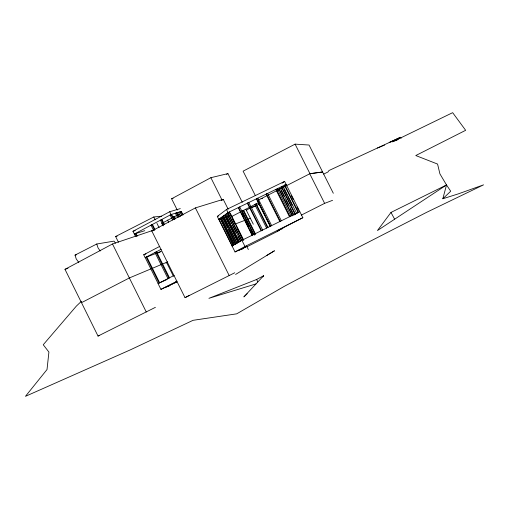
<?xml version="1.0" encoding="UTF-8"?>
<svg xmlns="http://www.w3.org/2000/svg" width="509" height="509" viewBox="0 0 509 509"><rect width="100%" height="100%" fill="white"/><g stroke="black" fill="none" stroke-linecap="round" stroke-linejoin="round"><path stroke-width="0.76" d="M81.459 301.252L76.344 306.119L43.24 344.746L48.915 352.075L47.019 369.547L25.45 396.333L130.489 349.791L193.045 320.32L236.71 313.83L284.213 286.376L343.887 254.748L426.548 212.38L483.55 184.85L458.132 193.935L442.843 198.752L446.514 184.964L439.916 173.868L437.575 164.063L415.777 155.544L465.652 130.31L452.66 112.667L395.525 140.42L389.213 142.463L400.5 137.29L401.111 138.327M262.803 276.909L263.707 275.649L256.676 279.447L208.925 298.325L256.014 283.901M446.514 184.964L390.988 212.425L377.436 230.564L446.514 184.964L450.713 191.219L442.843 198.752M263.707 275.649L243.868 296.9L247.196 293.738M238.384 250.695L246.801 246.445L235.031 251.949L217.279 216.433L226.492 209.504L284.614 181.408L302.855 217.712L277.22 230.933L282.87 228.503M229.61 215.498L218.755 219.392L228.032 212.577L286.134 184.43L277.838 190.112M220.34 218.558L233.402 245.363L220.34 218.558L218.755 219.392M234.388 244.676L220.944 217.788L222.548 216.949L235.731 244.015L228.306 229.158M236.749 243.302L223.171 216.153L224.793 215.301L238.384 242.475L238.104 242.634M226.728 213.882L226.995 213.685L240.712 241.12L240.433 241.279L237.97 236.361M239.357 207.176L239.714 206.921L253.552 234.547L253.17 234.764M282.075 183.183L284.614 181.408M279.174 188.934L292.58 215.651L292.249 215.835L278.856 189.151L279.174 188.934L280.484 188.298L293.897 214.995M281.522 187.325L281.846 187.102L295.385 214.06L295.048 214.257L281.522 187.325L283.176 186.459L296.709 213.411L295.385 214.06M246.35 210.389L249.639 208.168L255.403 205.827M235.584 274.446L274.504 250.765L266.697 255.493M232.072 246.025L241.902 240.305L299.814 211.655L299.464 211.852M243.289 239.624L242.997 239.79L240.515 234.821M262.237 230.278L262.625 230.055L248.818 202.506M271.246 225.818L271.647 225.589L257.878 198.122M293.795 215.052L295.131 214.302M296.372 213.602L298.471 212.412M235.031 251.949L244.988 246.477L302.855 217.712M177.278 210.109L171.616 198.771L210.866 177.692L227.924 173.607L242.29 202.296M226.524 174.358L227.924 173.607M155.41 307.334L98.027 336.074L64.987 269.337L112.483 243.976L154.004 230.017M135.381 236.144L132.964 231.296L169.688 211.744L180.288 208.614M177.616 217.604L175.51 213.392L176.438 212.902L178.538 217.114M181.656 215.568L179.893 212.043L180.81 211.559L181.319 211.4L183.081 214.925M181.319 211.4L179.893 212.043M174.173 219.392L173.111 217.267L174.002 216.789L174.511 216.63L175.573 218.755M174.511 216.63L173.111 217.267M163.414 222.509L171.749 218.094M173.143 217.356L179.397 214.041M234.757 272.76L185.022 297.657L151.809 230.971L195.405 207.901L223.228 199.331L228.178 209.231M221.141 200.425L223.228 199.331M161.213 249.264L145.154 257.637L143.716 254.761L159.769 246.362M185.022 297.657L189.246 295.449M333.312 193.267L309.046 145.033L295.093 144.136L243.111 171.164L255.321 195.52M157.599 253.247L161.099 251.427L146.605 257.077M231.283 216.732L240.337 212.043M241.73 211.318L249.391 207.348M250.778 206.622L259.138 202.289M81.491 302.677L129.356 277.952L167.747 261.849M166.029 262.962L167.423 262.25M118.438 242.169L115.619 236.5L153.775 216.98L161.525 216.21M257.789 200.387L259.336 203.975M258.489 200.024L266.901 195.717M268.046 195.119L285.161 186.364M286.58 185.645L309.956 173.671L322.591 171.972L309.752 173.779L324.634 203.358L332.568 200.323M78.819 262.536L76.235 258.928L75.027 255.111L96.761 244.002L114.048 241.132L115.428 243.149M174.218 275.382L158.064 283.596L160.933 289.366L176.343 282.043L165.069 287.738M98.027 336.074L99.44 335.355M160.933 289.366L177.113 281.191M301.283 215.135L324.634 203.358M247.151 246.687L279.384 230.418M168.314 286.312L169.726 285.606M175.37 282.769L176.776 282.062M323.711 174.091L327.981 171.966L328.954 170.534L400.5 137.29M240.712 241.12L239.345 241.794L225.621 214.353M238.384 242.475L237.029 243.143L223.432 215.962L224.793 215.301M236.004 243.856L234.655 244.517L221.199 217.597L222.548 216.949M233.669 245.211L232.333 245.872L219.004 219.207M226.995 213.685L225.353 214.543L239.065 241.96M278.856 189.151L280.166 188.515M241.686 249.295L243.716 248.347M158.719 283.29L158.121 283.564L145.211 257.605L145.822 257.369M160.176 282.622L167.226 279.384M377.385 148.055L384.575 145.103M392.484 141.865L398.235 139.504M256.848 205.242L259.011 204.363M155.576 252.286L154.971 252.521L167.945 278.569M235.482 223.947L250.313 218.208M143.716 254.761L145.898 253.921M242.691 210.821L242.252 210.974L254.385 235.209M64.987 269.337L67.971 268.281M255.194 204.338L254.767 204.484L266.614 228.127M217.279 216.433L218.73 215.931M251.872 207.424L255.601 206.177M151.809 230.971L154.761 229.998M134.904 233.854L134.331 234.038L171.075 214.531L181.637 211.324M135.076 233.796L144.779 230.672M162.263 223.12L161.741 223.286L162.797 225.404M151.561 225.01L151.008 225.182L153.47 230.132M132.964 231.296L135.209 230.583M161.022 219.983L160.481 220.155L163.306 225.831M170.668 214.862L170.133 215.027L172.615 220.009M175.51 213.392L176.031 213.233M171.616 198.771L173.105 198.376M261.053 198.701L262.606 198.37M75.027 255.111L76.267 254.869M115.619 236.5L117.134 236.259M100.178 251.013L98.021 247.807L96.761 244.002M390.988 212.425L394.532 219.023M295.093 144.136L309.956 173.671M285.803 184.659L286.503 186.052M291.409 195.812L293.159 199.299M297.014 206.972L298.764 210.459M282.851 186.682L283.558 188.095M284.27 189.513L287.121 195.182M287.833 196.595L292.102 205.102M281.229 190.621L284.047 196.239M285.81 199.744L288.628 205.362M290.391 208.868L293.209 214.486M277.29 188.718L290.995 216.02M267.613 193.407L281.35 220.791M260.035 205.369L264.928 215.122M266.671 218.609L270.514 226.276M267.995 227.459L256.154 203.835L255.728 203.988L267.581 227.638M245.841 209.288L253.31 224.202M255.423 233.841L243.646 210.325L243.207 210.484L255.346 234.719M242.545 213.545L244.32 217.082M246.089 220.613L248.92 226.276M250.695 229.813L252.464 233.351M230.66 214.181L243.747 240.343M246.579 246L248.347 249.537M243.372 239.911L229.419 211.909L229.145 212.107L231.633 217.076M232.346 218.495L235.183 224.176M236.959 227.72L239.803 233.402M210.866 177.692L222.153 200.247M226.492 209.504L244.988 246.477M227.765 212.781L241.622 240.471M227.784 215.988L231.646 223.718M232.352 225.124L236.214 232.848M224.533 215.492L237.76 241.934M222.287 217.133L227.593 227.746M195.405 207.901L229.247 275.662M180.81 211.559L182.572 215.084M178.335 212.24L180.46 216.49M176.954 212.743L179.085 217.012M174.002 216.789L175.064 218.921M171.603 214.365L174.084 219.347M169.688 211.744L173.518 219.443M167.525 220.092L168.587 222.223M164.426 224.45L161.951 219.494L161.41 219.659L163.885 224.628M163.147 222.656L163.853 224.062M153.775 216.98L155.194 219.824M156.963 223.387L159.094 227.657M154.946 229.464L152.484 224.52L151.93 224.692L154.399 229.642M166.519 262.364L173.461 276.304M175.891 281.184L176.585 282.578M137.233 236.214L135.814 233.37L135.241 233.555L136.641 236.367M112.483 243.976L146.268 311.992M256.676 279.447L257.751 281.954M238.626 207.449L238.269 207.704L252.089 235.298L252.458 235.082L238.626 207.449M247.737 203.034L247.368 203.295L261.155 230.812L261.543 230.59L247.737 203.034M256.797 198.644L256.415 198.911L270.171 226.352L270.572 226.123L256.797 198.644M266.538 193.923L266.15 194.196L279.867 221.555L280.281 221.32L266.538 193.923M276.222 189.233L275.821 189.513L289.506 216.783L289.933 216.541L276.222 189.233M284.792 185.079L284.467 185.308L298.128 212.514L298.478 212.317L284.792 185.079M159.673 282.8L159.082 283.074L146.166 257.109L146.77 256.873L159.673 282.8M169.484 277.812L168.905 278.079L155.932 252.019L156.53 251.79L169.484 277.812"/></g></svg>
